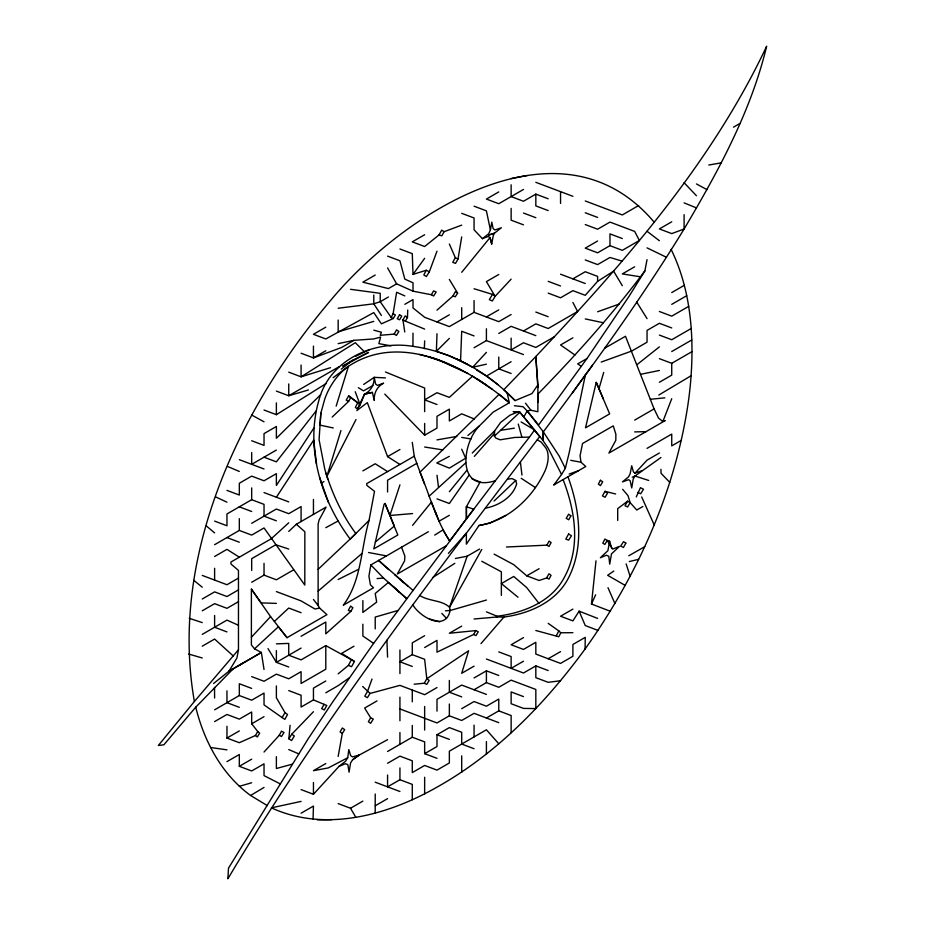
<?xml version="1.0" encoding="UTF-8"?>
<svg xmlns="http://www.w3.org/2000/svg" width="925" height="925" viewBox="0 0 925 925"><rect width="100%" height="100%" fill="white"/><g stroke="black" fill="none" stroke-linecap="round" stroke-linejoin="round"><path stroke-width="1.39" d="M466.443 506.646L466.408 518.902L373.608 643.361L332.017 702.954L308.002 739.052L228.487 868.182L227.897 878.75C320.119 723.466 430.599 580.125 539.714 436.542L519.896 412.249L513.352 411.625L519.896 412.249L542.906 440.381L548.178 448.22L561.533 474.467L553.925 484.885M523.827 416.921L527.169 410.92L530.938 410.249L537.864 411.752L537.876 384.869L535.829 356.518C624.225 262.7 711.244 163.783 766.64 46.25C750.996 111.497 718.112 171.564 684.095 229.018C641.071 299.226 592.786 366.046 543.322 431.836L542.906 440.381L543.333 431.848L527.169 410.92L523.064 406.734L514.346 405.717M537.876 384.869L531.944 393.599L515.109 400.618C487.972 372.382 452.059 351.72 412.943 346.355L413.012 333.15M412.943 346.355C373.839 339.845 329.011 360.068 318.778 400.722C305.077 448.29 321.229 500.402 350.147 539.055L318.119 569.349L318.142 605.47L319.657 608.118L326.941 614.651L287.039 637.683L270.574 616.628L251.392 589.144L251.392 644.887L254.525 648.841L261.347 652.483L264.03 669.48M301.087 801.408L271.407 807.849C325.242 832.639 388.014 815.075 436.993 787.152C496.54 753.806 545.045 703.717 585.074 649.038L585.259 637.348L572.899 644.482L572.899 656.276L560.55 663.41L535.829 654.079L535.829 642.285L523.481 649.419L511.132 644.76L523.481 637.626M313.055 818.983L313.448 806.068L301.087 813.202M424.378 348.632L424.644 340.874M467.021 364.092L449.087 355.663L436.38 351.315L436.993 333.74M407.462 317.564L405.231 315.876L402.942 319.9L405.3 321.102L407.462 317.564L407.74 310.048M585.074 649.038C634.885 579.015 671.989 498.841 686.466 413.799A323.253 186.63 -60 0 0 691.079 375.747C694.039 332.988 690.247 288.369 671.111 249.392M654.195 222.208C560.087 110.561 401.797 214.438 330.341 300.741C238.881 408.977 168.974 557.035 194.377 701.497L158.36 745.457L163.887 744.798L195.742 707.174L233.204 668.787L228.949 671.226L213.571 683.494M486.411 364.172L472.64 367.294L460.558 360.947L461.702 331.266L474.062 335.925M467.923 435.467L479.312 425.997L493.164 412.122L509.305 402.768C467.079 366.751 400.918 331.474 348.447 366.323A42.457 24.512 -60 0 0 324.791 398.976L320.825 413.209L319.079 439.745L324.814 469.276C331.52 492.123 341.603 514.346 355.824 533.494L350.147 539.159L369.04 520.44L374.521 491.337L366.82 485.347L366.682 483.659L414.25 456.198L412.284 442.358M320.825 413.209L320.027 425.118L333.243 427.963M288.866 738.809L291.791 734.196L294.335 735.999L291.537 740.555L288.866 738.809L290.08 725.339M610.234 611.228L591.48 604.025L595.989 560.816M301.087 789.603L313.448 794.274L339.186 766.201L345.464 761.391L347.708 757.76L348.841 749.585L350.633 755.632L352.552 756.881L359.27 755.054L387.575 739.676M350.864 397.38L348.656 401.358L346.204 400.132L348.656 395.888L357.825 402.653L355.373 407.37L357.478 408.989L364.519 394.154C371.11 390.87 374.29 384.465 374.209 377.354L385.459 377.886M609.621 541.229L607.91 550.653L600.383 557.74L606.384 555.22L608.812 556.295L609.725 564.158L611.494 553.902L619.484 546.374L612.604 549.103L607.193 540.443L604.881 539.055L602.811 543.183L604.892 544.443L607.193 540.443L609.621 541.229L611.575 547.843M474.062 618.987L496.933 616.998L497.049 616.235C523.585 612.917 552.086 601.747 564.782 576.529C580.969 546.444 574.899 510.091 563.094 479.601M393.148 313.563L395.368 315.055L393.275 318.512L391.206 317.483L393.148 313.563L396.617 292.254L404.815 295.907M521.087 421.927L534.627 429.952L529.435 437.143L514.855 437.433L500.159 439.814L495.881 438.103L494.378 436.161L494.632 430.842L500.656 422.413L509.941 415.209L517.861 411.96M449.353 244.05L455.331 257.682L452.741 262.342L455.528 263.382L458.014 259.012L461.702 236.916M428.356 531.725L370.844 564.944L368.925 576.159L370.405 584.808L373.492 587.78L343.279 605.216C361.559 580.808 360.877 548.791 369.04 520.44M592.382 365.34L585.386 374.833L569.072 453.227L565.337 468.374L561.533 474.467M482.434 238.685L488.643 233.805L490.412 230.013L491.799 222.127L493.094 228.44L494.863 229.978L501.362 227.735L494.493 233.181L488.747 235.019L494.493 233.181L493.291 235.447L491.718 244.003L490.053 237.563L488.099 236.465L482.434 238.685L474.062 229.782L474.062 217.988L461.702 213.328M338.157 756.419L342.296 733.49L344.701 729.652L342.342 727.987L340.065 731.895L342.296 733.49M288.739 522.798L271.268 538.743L230.949 562.03L230.949 563.984L238.465 570.424L238.465 649.812L236.927 657.999L228.949 671.226L261.347 652.483L228.949 671.226M527.169 410.92L538.604 424.968L586.97 358.553L628.931 296.509L644.875 270.898L647.038 259.647M375.365 542.062L373.816 548.872L397.819 535.008L385.031 503.478L384.118 504.171L375.365 542.062L394.281 526.071L385.031 503.478M596.255 382.36L585.513 427.812L609.656 413.868L596.255 382.36L603.401 399.057M598.926 388.847L603.701 372.428M340.955 430.518L326.895 476.352L355.986 419.568M336.157 406.133L348.447 366.323L333.116 377.712M399.935 484.873L389.899 515.502L412.573 513.56M479.532 549.068L467.171 556.202L449.573 607.274L450.117 610.512C445.63 632.168 419.592 616.802 412.712 604.673M636.284 496.91L640.435 487.672L643.465 489.233L640.701 493.777L637.868 492.377M479.312 425.997C461.483 444.058 456.661 492.875 495.337 480.757L529.435 437.143M372.023 679.043L367.549 691.276L364.774 696.178L367.387 697.704L370.035 693.438L399.935 685.367L424.644 694.698L436.993 687.564M429.339 271.742L426.252 270.273L423.835 274.933L426.39 276.552L429.339 271.742L436.993 251.184M604.811 348.124L625.485 336.272L654.102 408.896L658.565 418.112L661.699 420.632L663.086 421.002L671.735 398.71M374.209 377.354L375.596 383.991L377.435 385.413L383.609 383.158C377.007 386.558 373.931 393.067 374.209 400.421L372.393 392.385L364.519 394.154L360.16 404.803L357.478 408.989M591.48 604.025L595.631 594.821M572.899 632.677L560.793 632.781L558.804 636.758L535.829 630.503M546.941 545.16L549.068 541.113L551.115 542.593L548.999 546.455L546.941 545.16L506.472 546.999M556.283 635.764L558.827 630.896L548.19 623.357M338.157 673.862L348.436 665.353L351.419 659.675L325.797 645.615L301.087 659.872L288.739 655.212L288.739 643.418L276.378 643.846M279.292 735.271L281.466 731.166L284.021 732.484L281.478 736.52L279.292 735.271L264.03 752.037M452.972 296.012L455.239 291.803L457.632 293.144L455.273 296.775L452.972 296.012L436.993 310.153M353.998 646.205L341.649 653.339L354.425 661.479L351.535 666.705L348.436 665.353M546.652 577.952L548.964 573.754L551.046 575.338L549.103 579.085L546.652 577.952L539.102 580.484L526.741 575.824L513.722 564.655L494.123 554.133M605.019 491.325L602.487 495.904L605.066 497.28L607.528 493.187L605.019 491.325L615.634 493.996M461.702 225.122L444.116 231.701L441.838 235.817L439.005 234.962L424.644 246.524L412.284 241.864L424.644 234.73M394.189 334.11L396.547 329.855L398.837 331.462L396.409 335.44L394.189 334.11L380.221 335.301L381.401 332.248L373.781 330.156M495.337 480.757L466.408 518.902L466.373 506.773L480.179 481.96L471.981 478.826M439.005 234.962L441.699 230.152L444.116 231.701M481.763 549.462L449.573 607.274C441.549 599.782 428.703 601.47 419.626 595.376M414.157 684.199L424.263 683.24L426.795 678.765L468.628 650.749L461.702 673.296L474.062 666.162M431.374 294.74L433.559 290.889L436.172 292.011L433.617 295.988L431.374 294.74L413.012 291.178L396.617 283.859L387.575 267.915M642.852 506.507L636.747 510.033L630.179 502.68L627.589 501.188L624.999 505.732L627.601 506.993L630.179 502.68L627.994 495.615L622.629 489.302M350.829 611.379L352.887 607.783L350.61 606.095L348.343 610.373L350.829 611.379L325.797 633.822L325.797 622.028L301.087 636.284M226.96 726.264L226.96 738.058L239.321 742.717L255.427 735.514L257.74 731.525L251.681 723.789L251.681 711.996L239.321 719.13L226.96 714.47L214.612 721.593M370.659 717.812L368.381 721.72L370.624 723.315L373.272 719.049L370.659 717.812L364.647 708.053L377.007 700.919M473.612 634.492L475.889 630.584L478.248 631.821L475.97 635.579L473.612 634.492L436.993 652.171L436.993 640.389L424.644 647.523M324.189 704.272L321.646 708.608L324.282 709.972L326.779 705.474L313.448 699.924L301.087 707.047L301.087 695.265L288.739 690.593M284.993 712.655L287.536 714.458L284.854 719.361L282.067 717.557L284.993 712.655L276.378 697.739L276.378 685.934M498.772 274.482L486.411 281.616L495.153 296.312L492.505 294.381L489.325 299.665L492.331 300.983L495.153 296.312L511.132 279.153M359.316 754.962L352.575 759.783L350.552 762.998L349.072 772.178L347.835 764.663L345.545 763.726L339.186 766.212M537.344 439.849L541.229 442.127L545.738 447.862A26.64 15.378 -60 0 1 545.449 469.9C533.424 497.049 508.808 520.486 478.965 525.516L466.385 544.189L466.373 533.135L448.382 553.404M597.608 618.409L579.131 611.159L572.899 620.883L560.55 616.235L572.899 609.101M313.772 428.159L276.378 485.44L276.378 473.646L264.03 480.78L251.681 476.121L239.321 483.255L239.321 495.037L226.96 490.389M264.03 492.574L276.378 497.245L313.679 440.127L316.5 463.841M469.067 475.219L449.353 503.512L436.993 498.853M572.378 392.963L585.386 374.833M399.935 248.998L412.284 253.658L413.012 274.39L424.644 258.318M507.189 392.917L509.305 402.768L499.084 394.328L420.019 472.143C429.628 495.141 435.976 519.919 449.666 540.975L473.785 509.155L466.373 506.773M537.864 402.433L537.899 394.096C575.882 355.131 612.338 314.558 644.875 270.898M316.257 410.792L276.378 461.853L264.03 457.193M412.573 525.354L431.432 502.067L439.121 521.214L449.353 515.306M461.702 272.297L490.053 237.563L491.718 244.003M449.353 491.718L466.709 470.478M194.377 701.497L238.465 649.755M480.988 643.615L503.928 617.044C528.637 613.726 554.376 602.799 567.245 580.241C584.716 548.571 579.929 509.478 567.973 476.768M474.352 456.372L494.147 433.767M622.317 285.709L613.622 271.152L597.608 281.327L585.259 295.318L572.899 290.658L560.55 297.792L548.19 293.132M472.64 367.294L486.411 352.379M660.936 457.517L634.978 476.017L633.22 478.988L631.729 487.926L630.156 480.734L628.618 479.693L622.444 481.89L628.538 476.884L630.156 473.762L631.717 465.784L633.417 471.9L634.966 473.23L647.038 460.153L659.386 453.019M251.392 637.221L270.574 616.628M291.791 734.196L313.448 711.718M436.38 351.315L449.353 338.4M472.282 453.03L494.632 430.842M320.744 394.605L276.378 438.265L276.378 426.471L264.03 433.605L264.03 445.399L251.681 440.739M494.378 436.161L519.896 412.249M254.525 648.841L278.379 626.768L287.039 637.683M332.191 417.059L348.656 401.358M429.131 496.182L465.726 462.87M494.054 501.061L515.745 480.48L512.068 478.583L507.536 479.185M288.739 531.424L296.37 524.255L326.086 507.097L319.056 520.093L318.119 524.128L318.119 569.349M274.39 621.403L288.739 608.037L301.087 612.697M361.756 553.659L318.142 591.11M637.082 364.577L659.386 346.875M341.244 369.144L352.471 360.334L368.532 352.425L342.736 366.161L352.471 360.334M356.796 410.608L367.329 402.629L387.575 456.626L399.935 464.466M627.589 501.188L617.703 508.658L617.703 520.451M352.575 759.783L359.27 755.054M349.268 677.886L338.157 685.656L325.797 692.79M613.807 571.037L607.644 575.292L625.15 585.386M363.687 384.43L374.082 377.435M433.166 577.258L454.822 563.337M326.074 383.563L276.378 414.678L264.03 410.018M658.808 395.044L691.079 375.747M434.715 535.066L442.936 529.956L449.666 540.975M195.742 707.174C204.148 741.307 221.734 774.468 250.606 795.477L264.03 787.429M476.803 370.127L486.504 376.024L511.132 361.71M239.321 665.237L243.298 662.901M498.772 191.926L486.411 199.06L498.772 203.72L523.481 189.452M375.215 275.049L362.866 282.183L388.419 288.588L396.617 283.859M548.19 198.771L535.829 194.123L523.481 201.257L511.132 196.586L511.132 184.792M325.797 327.172L313.448 334.307L325.797 338.966L373.781 312.581L381.401 323.842L393.275 318.512M388.419 296.983L380.221 301.723L373.781 303.805L338.157 308.245M404.815 304.313L413.012 299.584L413.012 307.967L424.644 317.287L449.353 326.606L474.062 312.349L498.772 321.657L511.132 314.523M325.797 350.772L313.448 357.906L301.087 353.234M390.893 345.846L378.88 343.626L380.626 337.082L373.781 338.932L353.974 340.331L341.614 347.465L313.448 357.906L313.448 346.1M733.513 127.164L739.769 123.557M436.993 321.946L449.353 314.812M638.666 205.512L622.317 214.947L585.259 200.968M597.608 241.009L585.259 248.143L597.608 252.802L609.968 245.668L622.317 250.328L639.395 240.477L634.666 231.412L609.968 222.081L597.608 229.215L585.259 224.555M486.411 317.009L498.772 309.875M276.378 450.059L251.681 464.327L239.321 459.667M572.899 278.864L585.259 271.73L597.608 276.39L597.608 281.327M671.735 221.803L659.386 228.926L671.735 233.597L684.095 229.018L684.095 214.669M474.062 347.731L486.411 340.597L523.481 354.576M498.772 333.462L511.132 326.328L535.829 335.648M523.481 330.988L535.829 323.854L548.19 328.514L577.616 311.517L572.899 302.452M634.666 266.793L622.317 273.916L640.412 276.795M276.378 520.821L264.03 516.162L264.03 504.368L251.681 499.697L226.96 513.965L226.96 525.77L214.612 521.099M554.457 336.7L535.829 347.442L523.481 342.77L511.132 349.904L511.132 338.122M214.612 544.698L239.321 530.43L251.681 535.089L264.03 527.955L304.799 585.074L304.857 531.771L296.37 524.255M251.681 523.296L276.378 509.028L288.739 513.687L301.087 506.553L301.087 521.527M321.299 483.093L323.958 481.567M572.899 337.833L560.55 344.967L574.945 355.003M214.612 556.492L226.96 549.357L239.321 557.185M362.866 470.894L375.215 463.76L387.575 471.588M387.575 456.626L399.935 449.492M384.777 394.085L424.644 435.224L436.993 428.09L436.993 416.296L449.353 409.162L449.353 420.956L461.702 413.822L474.456 419.048M671.735 292.566L684.327 285.293M671.735 304.36L686.697 295.722M586.97 358.553L577.72 363.883L581.351 366.404M414.25 456.198L416.782 463.344L387.575 480.214L387.575 492.007M688.72 306.348L671.735 316.153L659.386 311.494M202.251 599.007L214.612 591.873L226.96 596.532L238.465 589.884M238.465 578.09L226.96 584.739L202.251 575.419M202.251 610.789L214.612 603.667L226.96 608.326L238.465 601.678M251.681 582.264L264.03 575.13L276.378 579.79L293.572 569.869M691.322 328.433L671.735 339.741L659.386 335.081M671.735 351.535L691.796 339.961M202.251 634.388L226.96 620.12L238.465 625.265M659.386 358.669L671.735 363.328L692.027 351.616M202.251 646.182L214.612 639.048L233.227 655.952M659.386 382.256L671.735 375.122L671.735 363.328M634.666 420.112L654.102 408.896M445.989 545.923L397.322 574.009L404.607 560.804L404.896 556.133L401.496 547.08M553.855 484.931L585.768 466.501L580.946 462.199L570.679 460.326M661.699 420.632L664.959 420.713L608.893 453.065L615.819 440.3L615.865 434.16L613.252 425.882L582.542 443.514L580.056 455.736L580.946 462.199M301.087 648.09L276.378 662.358L268.007 648.633M647.038 448.359L671.735 434.091L671.735 445.885L681.367 440.323M214.612 709.81L239.321 695.542L251.681 700.202L264.03 693.068L264.03 704.873L282.067 717.557M226.96 738.058L239.321 730.923M251.681 723.789L264.03 716.655M325.797 680.997L313.448 688.131L313.448 699.924M526.741 575.824L539.102 568.702M424.644 635.718L412.284 642.852L412.284 654.646L399.935 661.78L412.284 666.439M226.96 761.645L239.321 754.511L239.321 766.305L251.681 770.964L264.03 763.83L264.03 775.624L280.206 783.857M461.702 626.121L449.353 633.255L475.889 630.584M239.321 766.305L251.681 759.171M325.797 763.553L313.448 770.687L328.236 767.935L347.708 757.76M474.062 677.956L486.411 670.822L498.772 675.481M436.993 711.14L436.993 699.358L461.702 685.09L474.062 689.749L486.411 682.615L498.772 687.275L511.132 680.153L535.829 689.46L535.829 708.596L523.481 708.4L511.132 703.728L511.132 691.935L523.481 696.594M523.481 661.213L511.132 668.347L486.411 659.028M387.575 751.482L412.284 737.213L424.644 741.873L424.644 753.667L436.993 758.327M498.772 722.656L474.062 713.337L461.702 720.471L449.353 715.811L436.993 722.945L399.935 708.955M461.702 708.677L474.062 701.543L486.411 706.203L498.772 699.069L498.772 710.862L486.411 717.997M548.19 670.544L535.829 665.884L523.481 673.018L511.132 668.347L511.132 656.553L498.772 651.894M548.19 658.75L560.55 651.616M387.575 763.264L399.935 756.141L412.284 760.801L412.284 772.595L424.644 765.461L436.993 770.12L449.353 762.986L449.353 751.192L486.411 729.79L498.772 743.769M424.644 753.667L436.993 746.533L436.993 734.739L449.353 727.605L461.702 732.265L461.702 744.058L474.062 748.718M338.157 803.594L350.517 808.253L362.866 801.119M412.284 799.743L412.284 784.388L399.935 779.729L387.575 786.851L387.575 775.058M375.215 805.779L387.575 798.645M339.001 366.786L288.739 395.75L276.378 391.09M372.925 385.517L363.537 390.882L358.333 387.691M628.792 555.775L644.748 546.675M325.797 527.678L338.03 521.041M449.353 456.337L436.785 462.986L449.353 468.131L465.668 458.199L461.702 449.203M338.157 579.512L358.299 569.453M505.617 515.422L490.042 523.099L478.965 525.516M355.593 356.275L369.769 349.511M632.226 477.231L634.978 476.017L648.702 480.457M601.215 362.068L631.787 351.014L647.038 342.215L647.038 330.422L659.386 323.288L671.735 327.947M569.176 474.051L578.507 470.698M634.966 473.23L641.765 470.79M597.608 311.783L619.056 304.094M413.012 274.39L426.252 270.273M330.514 367.688L301.087 376.822L288.739 372.162M373.781 321.368L338.157 331.832L338.157 320.038M308.43 389.968L288.739 395.75L288.739 383.956M397.773 610.535L375.215 617.079L375.215 628.873M239.39 786.308L251.681 782.758M486.411 600.059L450.117 610.512L445.468 610.801M292.15 764.223L276.378 768.502L276.378 756.696M485.475 508.172C498.494 505.744 512.97 497.176 516.659 483.775L515.745 480.48M629.324 561.556L638.562 559.324M527.181 175.53L511.132 178.571M364.519 394.154L372.393 392.385M338.157 343.637L353.974 340.331M640.69 374.29L659.386 370.462M455.366 558.492L467.171 556.202M319.657 608.118L314.928 608.985L301.087 600.903L276.378 591.584M708.804 165.02L721.153 162.858M436.993 439.884L456.765 436.427M500.691 430.322L514.346 428.159M663.086 421.002L664.959 420.713M560.55 680.742L548.19 682.326L535.829 677.678L535.829 665.884M650.356 399.265L664.867 397.854M377.076 578.576L383.528 578.033L406.815 598.741L388.396 582.426L375.215 593.492L376.683 602.106L362.866 612.419L362.866 600.626M503.928 617.044L496.933 616.998M634.666 431.906L646.02 431.651M317.252 819.839L331.821 819.643M276.378 603.378L261.185 602.903L251.392 589.144M350.517 289.317L380.221 293.317L380.221 301.723L391.206 317.483M210.599 747.504L226.96 749.851M424.644 447.018L442.832 449.908M461.702 437.409L471.068 438.97M368.543 552.514L386.28 555.856M585.259 318.917L603.354 322.744M419.395 354.425L436.068 358.888L461.008 369.815M429.489 618.975L439.791 621.854M188.642 654.033L202.251 657.976M622.317 261.185L609.968 257.462L597.608 264.596L585.259 259.937M474.062 288.75L492.505 294.381M189.232 618.316L202.251 622.594M288.739 549.068L275.812 544.732L251.681 558.677L251.681 570.471M429.535 357.189L442.832 361.721L467.772 373.457M585.259 212.762L597.608 217.421M548.19 210.565L535.829 205.917L535.829 194.123M474.062 206.194L486.411 210.854L490.412 230.013M535.829 312.06L548.19 316.72M511.132 373.503L498.772 368.844L498.772 357.038M276.378 497.245L288.739 501.893M226.96 537.564L239.321 542.223M412.284 654.646L424.644 659.305L426.795 678.765L429.154 680.43L426.76 684.396L424.263 683.24M461.702 696.872L449.353 692.224L449.353 680.43M288.739 667.006L276.378 662.358L276.378 650.553M436.993 734.739L449.353 739.399M239.321 707.324L226.96 702.676L226.96 690.882M535.829 182.329L572.899 196.308M622.317 238.534L609.968 233.886L609.968 245.668M523.481 213.039L535.829 217.699M523.481 224.833L511.132 220.173L511.132 208.379M560.55 274.205L585.259 283.524M548.19 281.339L560.55 285.998M387.575 256.132L399.935 260.781L404.815 279.119L413.012 282.784L413.012 291.178M436.993 404.514L424.644 399.843L436.993 392.709L449.353 397.38L472.548 376.174L491.903 389.032M264.03 468.987L251.681 464.327L251.681 452.533M239.321 506.831L251.681 511.502M474.062 689.749L486.411 694.409M498.772 710.862L511.132 715.522L511.132 732.762M226.96 631.914L214.612 627.254L214.612 615.46M251.681 676.614L264.03 681.274L276.378 674.14L288.739 678.8L301.087 671.666L301.087 683.471L325.797 669.203L325.797 645.615M251.681 688.408L239.321 683.748L239.321 695.542M375.215 782.192L399.935 791.511M597.978 630.422L585.259 625.543L579.131 611.159M684.095 202.876L696.56 207.952M385.459 371.989L424.644 388.049L424.644 411.637M405.3 321.102L424.644 329.08M486.411 611.853L497.049 616.235M227.538 466.466L239.321 471.449M288.739 749.562L298.798 753.887M215.664 496.91L226.96 502.183M647.038 247.865L666.439 257.277M455.331 257.682L458.014 259.012M456.349 358.773L460.558 360.947M481.763 561.267L501.362 571.789L501.362 595.376M696.444 183.948L707.012 189.648M251.681 415.024L264.03 421.812M267.337 805.629L250.606 795.477M351.419 659.675L354.425 661.479M487.359 385.69L477.219 378.938M521.203 478.294L535.413 487.579M373.608 643.361L362.866 636.007L362.866 624.213M348.656 395.888L360.16 404.803L355.223 391.726M486.504 376.024L497.881 384.522M255.427 735.514L257.358 736.971L259.671 733.12L257.74 731.525M647.038 231.273L659.386 240.731M193.764 580.322L202.251 587.202M518 597.215L501.362 583.582L513.722 576.448L526.741 587.618L538.917 603.308M388.65 569.65L378.487 560.342L413.047 590.428M206.31 525.886L214.612 532.904M394.744 574.76L408.052 586.334M370.035 693.438L362.658 686.466M399.935 579.223L403.52 582.588M558.827 630.896L560.793 632.781M515.109 400.618L503.824 389.714L535.829 356.518L537.876 387.436M393.252 586.531L399.172 592.243M364.034 351.35L355.304 342.712L301.087 376.822L301.087 365.028M370.844 564.944L383.528 578.033M669.804 482.387L661.063 473.322L660.936 469.31M684.095 182.722L696.444 195.742M441.849 613.448L446.567 618.42M313.448 599.481L318.142 605.47M543.333 431.848L559.105 455.921L565.337 468.374M525.493 403.208L530.938 410.249M381.401 315.448L373.781 303.805L373.781 295.029M636.747 302.128L647.038 318.628M449.353 279.431L457.632 293.144M350.517 808.253L355.755 817.18M641.707 496.991L654.172 524.868M607.991 587.687L614.882 603.528M435.247 511.664L436.993 516.162M424.448 483.983L416.782 463.344M328.456 502.553L319.634 477.231M325.785 472.941L327.878 479.3M626.156 563.903L630.075 576.159M518.278 424.078L521.816 436.935M402.942 319.9L404.745 331.983M436.993 475.265L438.485 487.278M520.405 462.246L521.966 475.08M386.904 640.227L387.575 657.12M214.531 687.414L214.612 698.017M560.55 191.648L560.55 203.431M486.411 328.791L486.411 340.597M486.411 670.822L486.411 682.615M486.411 741.584L486.411 754.002M474.062 300.544L474.062 312.349M474.062 725.131L474.062 736.924M461.702 307.678L461.702 319.483M461.702 755.852L461.702 772.248M449.353 704.006L449.353 715.811M424.644 423.43L424.644 435.224M424.644 706.48L424.644 730.079M424.644 777.254L424.644 793.962M412.284 690.027L412.284 701.832M412.284 725.408L412.284 737.213M399.935 649.986L399.935 673.573M399.935 697.161L399.935 720.748M399.935 732.542L399.935 744.347M399.935 767.923L399.935 779.729M375.215 793.997L375.215 813.283M313.448 499.419L313.448 514.393M313.448 782.481L313.448 794.274M276.378 402.884L276.378 414.678M264.03 563.337L264.03 575.13M251.681 487.914L251.681 499.697M239.321 518.636L239.321 530.43M214.612 568.285L214.612 580.079M600.394 480.283L598.382 484.11L600.441 485.637L602.707 481.798L600.394 480.283M570.875 515.838L568.736 519.781L566.216 518.324L568.632 514.184L570.875 515.838M625.843 543.102L623.438 547.496L620.652 546.062L623.519 541.668L625.843 543.102M568.632 533.968L565.799 539.09L568.632 540.142L571.465 535.772L568.632 533.968M399.542 314.789L397.241 318.767L399.612 319.772L401.762 316.119L399.542 314.789"/></g></svg>
